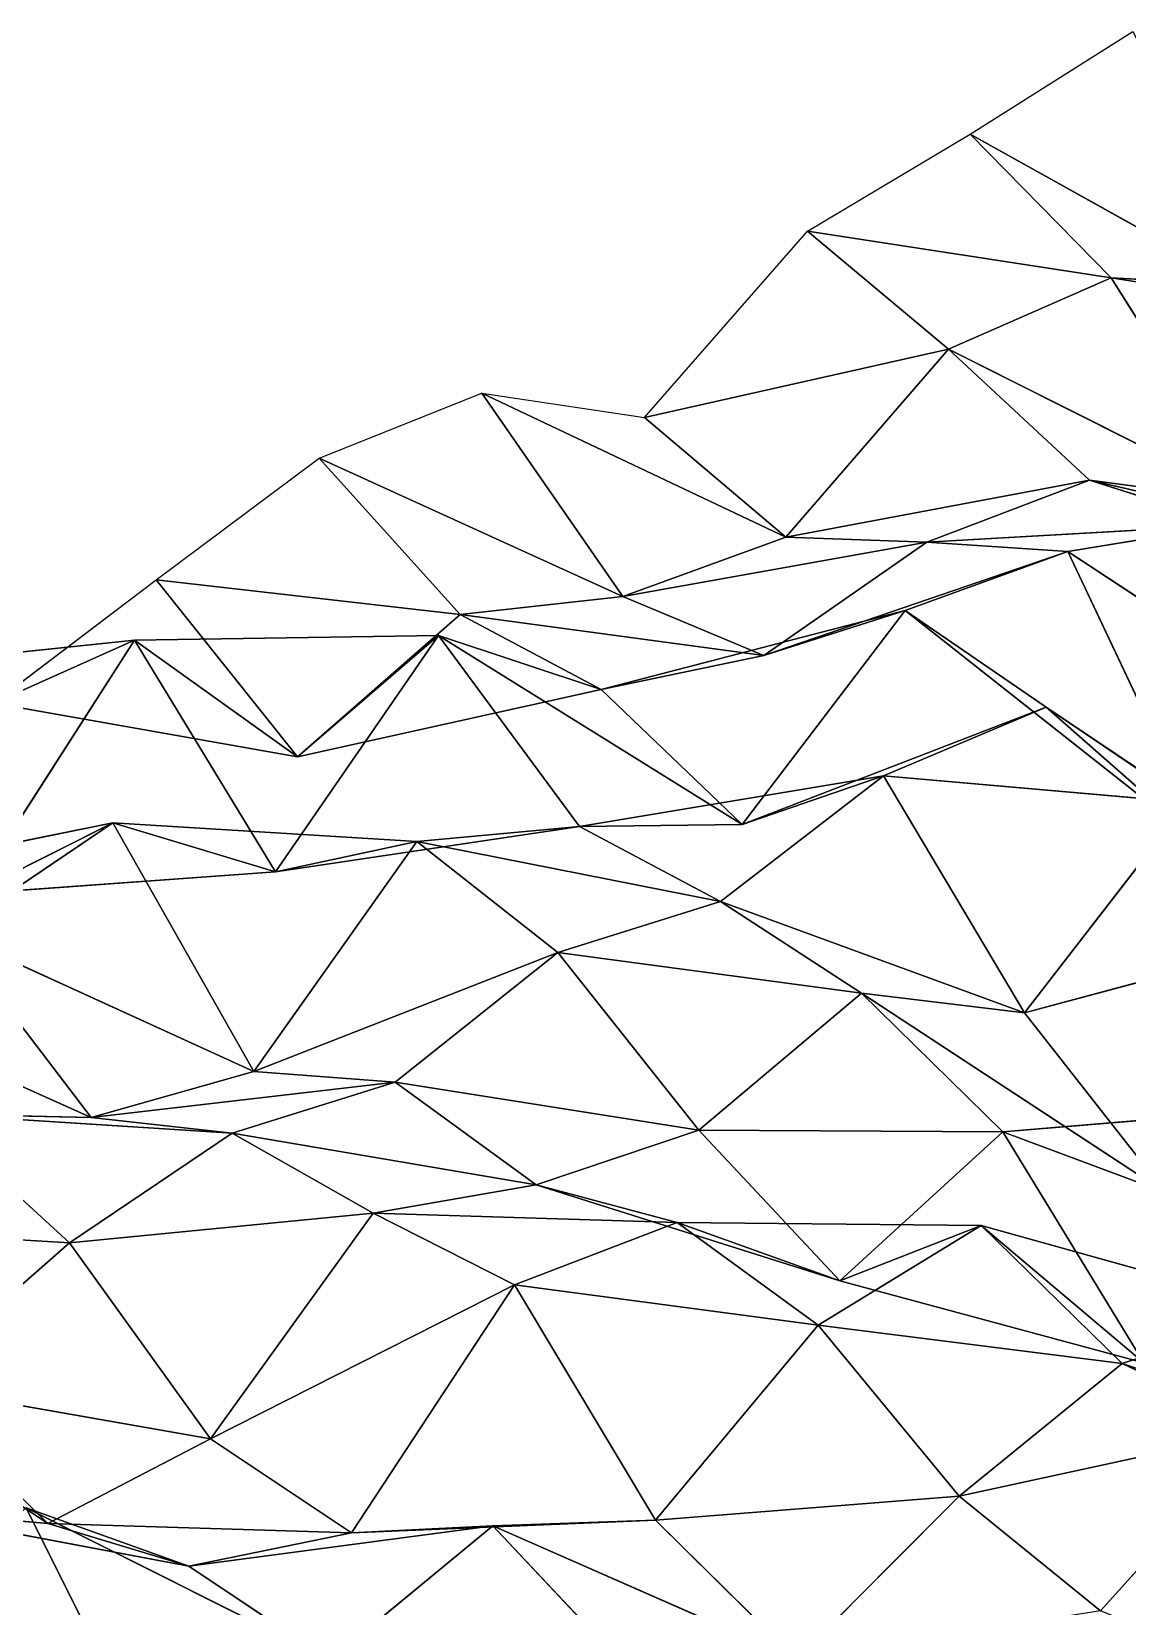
# Model space of a CAD drawing. Header units: metres. Extents: x -3703 to 431, y -1555 to 134.
# Drawn here: x -1378.8 to -1288.4, y -588 to -458.2 of the extents above; entities that cross this region are included whole.
import ezdxf

# ---------------------------------------------------------------- set-up
doc = ezdxf.new("R2010")
doc.units = ezdxf.units.M

msp = doc.modelspace()

# ---------------------------------------------------------------- linework, layer by layer
for p, q in [((-1301.3916, -466.65433, -3020.9697), (-1287.9752, -458.18466, -2995.3682)), ((-1314.808, -474.64102, -3046.6792), (-1301.3916, -466.65433, -3020.9697)), ((-1276.3477, -480.61374, -3030.6794), (-1301.3916, -466.65433, -3020.9697)), ((-1301.3916, -466.65433, -3020.9697), (-1289.764, -478.4827, -3058.6514)), ((-1289.764, -478.4827, -3058.6514), (-1301.3916, -466.65433, -3020.9697)), ((-1301.3916, -466.65433, -3020.9697), (-1276.3477, -480.61374, -3030.6794)), ((-1328.2244, -489.99722, -3070.741), (-1314.808, -474.64102, -3046.6792)), ((-1289.764, -478.4827, -3058.6514), (-1314.808, -474.64102, -3046.6792)), ((-1314.808, -474.64102, -3046.6792), (-1303.1804, -484.3665, -3084.8313)), ((-1303.1804, -484.3665, -3084.8313), (-1314.808, -474.64102, -3046.6792)), ((-1314.808, -474.64102, -3046.6792), (-1289.764, -478.4827, -3058.6514)), ((-1289.764, -478.4827, -3058.6514), (-1303.1804, -484.3665, -3084.8313)), ((-1303.1804, -484.3665, -3084.8313), (-1289.764, -478.4827, -3058.6514)), ((-1276.3477, -480.61374, -3030.6794), (-1289.764, -478.4827, -3058.6514)), ((-1264.7201, -479.91476, -3071.1624), (-1289.764, -478.4827, -3058.6514)), ((-1289.764, -478.4827, -3058.6514), (-1276.3477, -480.61374, -3030.6794)), ((-1289.764, -478.4827, -3058.6514), (-1278.1365, -496.9526, -3094.8481)), ((-1278.1365, -496.9526, -3094.8481), (-1289.764, -478.4827, -3058.6514)), ((-1289.764, -478.4827, -3058.6514), (-1264.7201, -479.91476, -3071.1624)), ((-1303.1804, -484.3665, -3084.8313), (-1328.2244, -489.99722, -3070.741)), ((-1328.2244, -489.99722, -3070.741), (-1303.1804, -484.3665, -3084.8313)), ((-1303.1804, -484.3665, -3084.8313), (-1316.5969, -499.87204, -3108.8594)), ((-1316.5969, -499.87204, -3108.8594), (-1303.1804, -484.3665, -3084.8313)), ((-1278.1365, -496.9526, -3094.8481), (-1303.1804, -484.3665, -3084.8313)), ((-1303.1804, -484.3665, -3084.8313), (-1291.553, -495.1732, -3122.7415)), ((-1291.553, -495.1732, -3122.7415), (-1303.1804, -484.3665, -3084.8313)), ((-1303.1804, -484.3665, -3084.8313), (-1278.1365, -496.9526, -3094.8481)), ((-1355.0573, -493.3524, -3124.9817), (-1341.6409, -487.9962, -3098.6838)), ((-1316.5969, -499.87204, -3108.8594), (-1341.6409, -487.9962, -3098.6838)), ((-1341.6409, -487.9962, -3098.6838), (-1328.2244, -489.99722, -3070.741)), ((-1341.6409, -487.9962, -3098.6838), (-1330.0133, -504.74814, -3135.2646)), ((-1330.0133, -504.74814, -3135.2646), (-1341.6409, -487.9962, -3098.6838)), ((-1341.6409, -487.9962, -3098.6838), (-1316.5969, -499.87204, -3108.8594)), ((-1328.2244, -489.99722, -3070.741), (-1316.5969, -499.87204, -3108.8594)), ((-1316.5969, -499.87204, -3108.8594), (-1328.2244, -489.99722, -3070.741)), ((-1368.4736, -503.39908, -3150.2305), (-1355.0573, -493.3524, -3124.9817)), ((-1330.0133, -504.74814, -3135.2646), (-1355.0573, -493.3524, -3124.9817)), ((-1355.0573, -493.3524, -3124.9817), (-1343.4297, -506.24484, -3162.4253)), ((-1343.4297, -506.24484, -3162.4253), (-1355.0573, -493.3524, -3124.9817)), ((-1355.0573, -493.3524, -3124.9817), (-1330.0133, -504.74814, -3135.2646)), ((-1291.553, -495.1732, -3122.7415), (-1316.5969, -499.87204, -3108.8594)), ((-1316.5969, -499.87204, -3108.8594), (-1291.553, -495.1732, -3122.7415)), ((-1291.553, -495.1732, -3122.7415), (-1304.9694, -500.27914, -3149.0952)), ((-1304.9694, -500.27914, -3149.0952), (-1291.553, -495.1732, -3122.7415)), ((-1278.1365, -496.9526, -3094.8481), (-1291.553, -495.1732, -3122.7415)), ((-1266.509, -500.90964, -3134.2898), (-1291.553, -495.1732, -3122.7415)), ((-1291.553, -495.1732, -3122.7415), (-1278.1365, -496.9526, -3094.8481)), ((-1291.553, -495.1732, -3122.7415), (-1279.9254, -498.84952, -3162.246)), ((-1279.9254, -498.84952, -3162.246), (-1291.553, -495.1732, -3122.7415)), ((-1291.553, -495.1732, -3122.7415), (-1266.509, -500.90964, -3134.2898)), ((-1279.9254, -498.84952, -3162.246), (-1304.9694, -500.27914, -3149.0952)), ((-1304.9694, -500.27914, -3149.0952), (-1279.9254, -498.84952, -3162.246)), ((-1279.9254, -498.84952, -3162.246), (-1293.3418, -501.03897, -3189.252)), ((-1293.3418, -501.03897, -3189.252), (-1279.9254, -498.84952, -3162.246)), ((-1316.5969, -499.87204, -3108.8594), (-1330.0133, -504.74814, -3135.2646)), ((-1330.0133, -504.74814, -3135.2646), (-1316.5969, -499.87204, -3108.8594)), ((-1304.9694, -500.27914, -3149.0952), (-1330.0133, -504.74814, -3135.2646)), ((-1330.0133, -504.74814, -3135.2646), (-1304.9694, -500.27914, -3149.0952)), ((-1304.9694, -500.27914, -3149.0952), (-1318.3857, -509.62363, -3174.501)), ((-1318.3857, -509.62363, -3174.501), (-1304.9694, -500.27914, -3149.0952)), ((-1293.3418, -501.03897, -3189.252), (-1318.3857, -509.62363, -3174.501)), ((-1318.3857, -509.62363, -3174.501), (-1293.3418, -501.03897, -3189.252)), ((-1316.5969, -499.87204, -3108.8594), (-1304.9694, -500.27914, -3149.0952)), ((-1304.9694, -500.27914, -3149.0952), (-1316.5969, -499.87204, -3108.8594)), ((-1293.3418, -501.03897, -3189.252), (-1306.7582, -505.90262, -3215.66)), ((-1306.7582, -505.90262, -3215.66), (-1293.3418, -501.03897, -3189.252)), ((-1304.9694, -500.27914, -3149.0952), (-1293.3418, -501.03897, -3189.252)), ((-1293.3418, -501.03897, -3189.252), (-1304.9694, -500.27914, -3149.0952)), ((-1268.2977, -517.5481, -3198.3916), (-1293.3418, -501.03897, -3189.252)), ((-1293.3418, -501.03897, -3189.252), (-1281.7141, -525.68054, -3224.0686)), ((-1281.7141, -525.68054, -3224.0686), (-1293.3418, -501.03897, -3189.252)), ((-1293.3418, -501.03897, -3189.252), (-1268.2977, -517.5481, -3198.3916)), ((-1381.89, -513.5542, -3175.4553), (-1368.4736, -503.39908, -3150.2305)), ((-1343.4297, -506.24484, -3162.4253), (-1368.4736, -503.39908, -3150.2305)), ((-1368.4736, -503.39908, -3150.2305), (-1356.8461, -517.98157, -3187.2966)), ((-1356.8461, -517.98157, -3187.2966), (-1368.4736, -503.39908, -3150.2305)), ((-1368.4736, -503.39908, -3150.2305), (-1343.4297, -506.24484, -3162.4253)), ((-1330.0133, -504.74814, -3135.2646), (-1343.4297, -506.24484, -3162.4253)), ((-1343.4297, -506.24484, -3162.4253), (-1330.0133, -504.74814, -3135.2646)), ((-1330.0133, -504.74814, -3135.2646), (-1318.3857, -509.62363, -3174.501)), ((-1318.3857, -509.62363, -3174.501), (-1330.0133, -504.74814, -3135.2646)), ((-1343.4297, -506.24484, -3162.4253), (-1356.8461, -517.98157, -3187.2966)), ((-1356.8461, -517.98157, -3187.2966), (-1343.4297, -506.24484, -3162.4253)), ((-1318.3857, -509.62363, -3174.501), (-1343.4297, -506.24484, -3162.4253)), ((-1343.4297, -506.24484, -3162.4253), (-1331.8021, -512.41956, -3201.3716)), ((-1331.8021, -512.41956, -3201.3716), (-1343.4297, -506.24484, -3162.4253)), ((-1343.4297, -506.24484, -3162.4253), (-1318.3857, -509.62363, -3174.501)), ((-1306.7582, -505.90262, -3215.66), (-1331.8021, -512.41956, -3201.3716)), ((-1331.8021, -512.41956, -3201.3716), (-1306.7582, -505.90262, -3215.66)), ((-1306.7582, -505.90262, -3215.66), (-1320.1747, -523.5592, -3239.207)), ((-1320.1747, -523.5592, -3239.207), (-1306.7582, -505.90262, -3215.66)), ((-1318.3857, -509.62363, -3174.501), (-1306.7582, -505.90262, -3215.66)), ((-1306.7582, -505.90262, -3215.66), (-1318.3857, -509.62363, -3174.501)), ((-1281.7141, -525.68054, -3224.0686), (-1306.7582, -505.90262, -3215.66)), ((-1306.7582, -505.90262, -3215.66), (-1295.1306, -513.88904, -3254.2007)), ((-1295.1306, -513.88904, -3254.2007), (-1306.7582, -505.90262, -3215.66)), ((-1306.7582, -505.90262, -3215.66), (-1281.7141, -525.68054, -3224.0686)), ((-1370.2626, -508.34976, -3216.9456), (-1395.3065, -510.9622, -3203.5303)), ((-1395.3065, -510.9622, -3203.5303), (-1370.2626, -508.34976, -3216.9456)), ((-1370.2626, -508.34976, -3216.9456), (-1383.679, -529.2611, -3239.7654)), ((-1383.679, -529.2611, -3239.7654), (-1370.2626, -508.34976, -3216.9456)), ((-1381.89, -513.5542, -3175.4553), (-1370.2626, -508.34976, -3216.9456)), ((-1370.2626, -508.34976, -3216.9456), (-1381.89, -513.5542, -3175.4553)), ((-1345.2186, -507.96457, -3229.863), (-1370.2626, -508.34976, -3216.9456)), ((-1370.2626, -508.34976, -3216.9456), (-1345.2186, -507.96457, -3229.863)), ((-1356.8461, -517.98157, -3187.2966), (-1370.2626, -508.34976, -3216.9456)), ((-1370.2626, -508.34976, -3216.9456), (-1356.8461, -517.98157, -3187.2966)), ((-1370.2626, -508.34976, -3216.9456), (-1358.635, -527.4487, -3253.0017)), ((-1358.635, -527.4487, -3253.0017), (-1370.2626, -508.34976, -3216.9456)), ((-1345.2186, -507.96457, -3229.863), (-1358.635, -527.4487, -3253.0017)), ((-1358.635, -527.4487, -3253.0017), (-1345.2186, -507.96457, -3229.863)), ((-1356.8461, -517.98157, -3187.2966), (-1345.2186, -507.96457, -3229.863)), ((-1345.2186, -507.96457, -3229.863), (-1356.8461, -517.98157, -3187.2966)), ((-1331.8021, -512.41956, -3201.3716), (-1345.2186, -507.96457, -3229.863)), ((-1320.1747, -523.5592, -3239.207), (-1345.2186, -507.96457, -3229.863)), ((-1345.2186, -507.96457, -3229.863), (-1331.8021, -512.41956, -3201.3716)), ((-1345.2186, -507.96457, -3229.863), (-1333.5911, -523.7178, -3266.6672)), ((-1333.5911, -523.7178, -3266.6672), (-1345.2186, -507.96457, -3229.863)), ((-1345.2186, -507.96457, -3229.863), (-1320.1747, -523.5592, -3239.207)), ((-1318.3857, -509.62363, -3174.501), (-1331.8021, -512.41956, -3201.3716)), ((-1331.8021, -512.41956, -3201.3716), (-1318.3857, -509.62363, -3174.501)), ((-1331.8021, -512.41956, -3201.3716), (-1356.8461, -517.98157, -3187.2966)), ((-1356.8461, -517.98157, -3187.2966), (-1331.8021, -512.41956, -3201.3716)), ((-1331.8021, -512.41956, -3201.3716), (-1320.1747, -523.5592, -3239.207)), ((-1320.1747, -523.5592, -3239.207), (-1331.8021, -512.41956, -3201.3716)), ((-1356.8461, -517.98157, -3187.2966), (-1381.89, -513.5542, -3175.4553)), ((-1381.89, -513.5542, -3175.4553), (-1356.8461, -517.98157, -3187.2966)), ((-1295.1306, -513.88904, -3254.2007), (-1320.1747, -523.5592, -3239.207)), ((-1320.1747, -523.5592, -3239.207), (-1295.1306, -513.88904, -3254.2007)), ((-1295.1306, -513.88904, -3254.2007), (-1308.547, -519.5427, -3280.4321)), ((-1308.547, -519.5427, -3280.4321), (-1295.1306, -513.88904, -3254.2007)), ((-1281.7141, -525.68054, -3224.0686), (-1295.1306, -513.88904, -3254.2007)), ((-1270.0867, -530.73755, -3263.2644), (-1295.1306, -513.88904, -3254.2007)), ((-1295.1306, -513.88904, -3254.2007), (-1281.7141, -525.68054, -3224.0686)), ((-1295.1306, -513.88904, -3254.2007), (-1283.503, -521.73816, -3292.7722)), ((-1283.503, -521.73816, -3292.7722), (-1295.1306, -513.88904, -3254.2007)), ((-1295.1306, -513.88904, -3254.2007), (-1270.0867, -530.73755, -3263.2644)), ((-1308.547, -519.5427, -3280.4321), (-1333.5911, -523.7178, -3266.6672)), ((-1333.5911, -523.7178, -3266.6672), (-1308.547, -519.5427, -3280.4321)), ((-1308.547, -519.5427, -3280.4321), (-1321.9634, -529.89136, -3305.6133)), ((-1321.9634, -529.89136, -3305.6133), (-1308.547, -519.5427, -3280.4321)), ((-1320.1747, -523.5592, -3239.207), (-1308.547, -519.5427, -3280.4321)), ((-1308.547, -519.5427, -3280.4321), (-1320.1747, -523.5592, -3239.207)), ((-1283.503, -521.73816, -3292.7722), (-1308.547, -519.5427, -3280.4321)), ((-1308.547, -519.5427, -3280.4321), (-1296.9194, -539.08655, -3316.3884)), ((-1296.9194, -539.08655, -3316.3884), (-1308.547, -519.5427, -3280.4321)), ((-1308.547, -519.5427, -3280.4321), (-1283.503, -521.73816, -3292.7722)), ((-1283.503, -521.73816, -3292.7722), (-1296.9194, -539.08655, -3316.3884)), ((-1296.9194, -539.08655, -3316.3884), (-1283.503, -521.73816, -3292.7722)), ((-1372.0514, -523.4044, -3281.4014), (-1397.0953, -528.52246, -3267.4258)), ((-1397.0953, -528.52246, -3267.4258), (-1372.0514, -523.4044, -3281.4014)), ((-1372.0514, -523.4044, -3281.4014), (-1385.4678, -532.4834, -3306.867)), ((-1385.4678, -532.4834, -3306.867), (-1372.0514, -523.4044, -3281.4014)), ((-1383.679, -529.2611, -3239.7654), (-1372.0514, -523.4044, -3281.4014)), ((-1372.0514, -523.4044, -3281.4014), (-1383.679, -529.2611, -3239.7654)), ((-1358.635, -527.4487, -3253.0017), (-1372.0514, -523.4044, -3281.4014)), ((-1347.0074, -524.9486, -3293.8875), (-1372.0514, -523.4044, -3281.4014)), ((-1372.0514, -523.4044, -3281.4014), (-1358.635, -527.4487, -3253.0017)), ((-1372.0514, -523.4044, -3281.4014), (-1360.4238, -543.9209, -3317.1406)), ((-1360.4238, -543.9209, -3317.1406), (-1372.0514, -523.4044, -3281.4014)), ((-1372.0514, -523.4044, -3281.4014), (-1347.0074, -524.9486, -3293.8875)), ((-1333.5911, -523.7178, -3266.6672), (-1358.635, -527.4487, -3253.0017)), ((-1358.635, -527.4487, -3253.0017), (-1333.5911, -523.7178, -3266.6672)), ((-1333.5911, -523.7178, -3266.6672), (-1347.0074, -524.9486, -3293.8875)), ((-1347.0074, -524.9486, -3293.8875), (-1333.5911, -523.7178, -3266.6672)), ((-1320.1747, -523.5592, -3239.207), (-1333.5911, -523.7178, -3266.6672)), ((-1333.5911, -523.7178, -3266.6672), (-1320.1747, -523.5592, -3239.207)), ((-1333.5911, -523.7178, -3266.6672), (-1321.9634, -529.89136, -3305.6133)), ((-1321.9634, -529.89136, -3305.6133), (-1333.5911, -523.7178, -3266.6672)), ((-1347.0074, -524.9486, -3293.8875), (-1360.4238, -543.9209, -3317.1406)), ((-1360.4238, -543.9209, -3317.1406), (-1347.0074, -524.9486, -3293.8875)), ((-1358.635, -527.4487, -3253.0017), (-1347.0074, -524.9486, -3293.8875)), ((-1347.0074, -524.9486, -3293.8875), (-1358.635, -527.4487, -3253.0017)), ((-1321.9634, -529.89136, -3305.6133), (-1347.0074, -524.9486, -3293.8875)), ((-1347.0074, -524.9486, -3293.8875), (-1335.3798, -534.09644, -3332.1687)), ((-1335.3798, -534.09644, -3332.1687), (-1347.0074, -524.9486, -3293.8875)), ((-1347.0074, -524.9486, -3293.8875), (-1321.9634, -529.89136, -3305.6133)), ((-1358.635, -527.4487, -3253.0017), (-1383.679, -529.2611, -3239.7654)), ((-1383.679, -529.2611, -3239.7654), (-1358.635, -527.4487, -3253.0017)), ((-1321.9634, -529.89136, -3305.6133), (-1335.3798, -534.09644, -3332.1687)), ((-1335.3798, -534.09644, -3332.1687), (-1321.9634, -529.89136, -3305.6133)), ((-1296.9194, -539.08655, -3316.3884), (-1321.9634, -529.89136, -3305.6133)), ((-1321.9634, -529.89136, -3305.6133), (-1310.3358, -537.4684, -3344.2458)), ((-1310.3358, -537.4684, -3344.2458), (-1321.9634, -529.89136, -3305.6133)), ((-1321.9634, -529.89136, -3305.6133), (-1296.9194, -539.08655, -3316.3884)), ((-1360.4238, -543.9209, -3317.1406), (-1385.4678, -532.4834, -3306.867)), ((-1385.4678, -532.4834, -3306.867), (-1373.8402, -547.7113, -3343.7883)), ((-1373.8402, -547.7113, -3343.7883), (-1385.4678, -532.4834, -3306.867)), ((-1385.4678, -532.4834, -3306.867), (-1360.4238, -543.9209, -3317.1406)), ((-1271.8755, -532.35046, -3330.7258), (-1296.9194, -539.08655, -3316.3884)), ((-1296.9194, -539.08655, -3316.3884), (-1271.8755, -532.35046, -3330.7258)), ((-1335.3798, -534.09644, -3332.1687), (-1360.4238, -543.9209, -3317.1406)), ((-1360.4238, -543.9209, -3317.1406), (-1335.3798, -534.09644, -3332.1687)), ((-1335.3798, -534.09644, -3332.1687), (-1348.7961, -544.7926, -3357.2722)), ((-1348.7961, -544.7926, -3357.2722), (-1335.3798, -534.09644, -3332.1687)), ((-1310.3358, -537.4684, -3344.2458), (-1335.3798, -534.09644, -3332.1687)), ((-1335.3798, -534.09644, -3332.1687), (-1323.7522, -548.74, -3369.221)), ((-1323.7522, -548.74, -3369.221), (-1335.3798, -534.09644, -3332.1687)), ((-1335.3798, -534.09644, -3332.1687), (-1310.3358, -537.4684, -3344.2458)), ((-1373.8402, -547.7113, -3343.7883), (-1398.8842, -536.46533, -3333.472)), ((-1398.8842, -536.46533, -3333.472), (-1373.8402, -547.7113, -3343.7883)), ((-1310.3358, -537.4684, -3344.2458), (-1323.7522, -548.74, -3369.221)), ((-1323.7522, -548.74, -3369.221), (-1310.3358, -537.4684, -3344.2458)), ((-1296.9194, -539.08655, -3316.3884), (-1310.3358, -537.4684, -3344.2458)), ((-1285.2919, -553.897, -3353.4036), (-1310.3358, -537.4684, -3344.2458)), ((-1310.3358, -537.4684, -3344.2458), (-1296.9194, -539.08655, -3316.3884)), ((-1310.3358, -537.4684, -3344.2458), (-1298.7083, -548.8779, -3382.0212)), ((-1298.7083, -548.8779, -3382.0212), (-1310.3358, -537.4684, -3344.2458)), ((-1310.3358, -537.4684, -3344.2458), (-1285.2919, -553.897, -3353.4036)), ((-1296.9194, -539.08655, -3316.3884), (-1285.2919, -553.897, -3353.4036)), ((-1285.2919, -553.897, -3353.4036), (-1296.9194, -539.08655, -3316.3884)), ((-1360.4238, -543.9209, -3317.1406), (-1373.8402, -547.7113, -3343.7883)), ((-1373.8402, -547.7113, -3343.7883), (-1360.4238, -543.9209, -3317.1406)), ((-1360.4238, -543.9209, -3317.1406), (-1348.7961, -544.7926, -3357.2722)), ((-1348.7961, -544.7926, -3357.2722), (-1360.4238, -543.9209, -3317.1406)), ((-1348.7961, -544.7926, -3357.2722), (-1373.8402, -547.7113, -3343.7883)), ((-1373.8402, -547.7113, -3343.7883), (-1348.7961, -544.7926, -3357.2722)), ((-1348.7961, -544.7926, -3357.2722), (-1362.2126, -549.00085, -3383.8267)), ((-1362.2126, -549.00085, -3383.8267), (-1348.7961, -544.7926, -3357.2722)), ((-1323.7522, -548.74, -3369.221), (-1348.7961, -544.7926, -3357.2722)), ((-1348.7961, -544.7926, -3357.2722), (-1337.1687, -553.2529, -3395.707)), ((-1337.1687, -553.2529, -3395.707), (-1348.7961, -544.7926, -3357.2722)), ((-1348.7961, -544.7926, -3357.2722), (-1323.7522, -548.74, -3369.221)), ((-1373.8402, -547.7113, -3343.7883), (-1387.2567, -547.4137, -3371.3503)), ((-1362.2126, -549.00085, -3383.8267), (-1387.2567, -547.4137, -3371.3503)), ((-1387.2567, -547.4137, -3371.3503), (-1373.8402, -547.7113, -3343.7883)), ((-1387.2567, -547.4137, -3371.3503), (-1375.629, -558.0299, -3409.3032)), ((-1375.629, -558.0299, -3409.3032), (-1387.2567, -547.4137, -3371.3503)), ((-1387.2567, -547.4137, -3371.3503), (-1362.2126, -549.00085, -3383.8267)), ((-1373.8402, -547.7113, -3343.7883), (-1362.2126, -549.00085, -3383.8267)), ((-1362.2126, -549.00085, -3383.8267), (-1373.8402, -547.7113, -3343.7883)), ((-1273.6643, -546.82495, -3395.3115), (-1298.7083, -548.8779, -3382.0212)), ((-1298.7083, -548.8779, -3382.0212), (-1273.6643, -546.82495, -3395.3115)), ((-1362.2126, -549.00085, -3383.8267), (-1375.629, -558.0299, -3409.3032)), ((-1375.629, -558.0299, -3409.3032), (-1362.2126, -549.00085, -3383.8267)), ((-1337.1687, -553.2529, -3395.707), (-1362.2126, -549.00085, -3383.8267)), ((-1362.2126, -549.00085, -3383.8267), (-1350.5851, -555.59753, -3422.6785)), ((-1350.5851, -555.59753, -3422.6785), (-1362.2126, -549.00085, -3383.8267)), ((-1362.2126, -549.00085, -3383.8267), (-1337.1687, -553.2529, -3395.707)), ((-1323.7522, -548.74, -3369.221), (-1337.1687, -553.2529, -3395.707)), ((-1337.1687, -553.2529, -3395.707), (-1323.7522, -548.74, -3369.221)), ((-1298.7083, -548.8779, -3382.0212), (-1323.7522, -548.74, -3369.221)), ((-1323.7522, -548.74, -3369.221), (-1312.1248, -561.18494, -3406.7646)), ((-1312.1248, -561.18494, -3406.7646), (-1323.7522, -548.74, -3369.221)), ((-1323.7522, -548.74, -3369.221), (-1298.7083, -548.8779, -3382.0212)), ((-1298.7083, -548.8779, -3382.0212), (-1312.1248, -561.18494, -3406.7646)), ((-1312.1248, -561.18494, -3406.7646), (-1298.7083, -548.8779, -3382.0212)), ((-1285.2919, -553.897, -3353.4036), (-1298.7083, -548.8779, -3382.0212)), ((-1298.7083, -548.8779, -3382.0212), (-1285.2919, -553.897, -3353.4036)), ((-1298.7083, -548.8779, -3382.0212), (-1287.0808, -567.9364, -3418.0862)), ((-1287.0808, -567.9364, -3418.0862), (-1298.7083, -548.8779, -3382.0212)), ((-1337.1687, -553.2529, -3395.707), (-1350.5851, -555.59753, -3422.6785)), ((-1350.5851, -555.59753, -3422.6785), (-1337.1687, -553.2529, -3395.707)), ((-1312.1248, -561.18494, -3406.7646), (-1337.1687, -553.2529, -3395.707)), ((-1337.1687, -553.2529, -3395.707), (-1325.5411, -556.3722, -3435.3364)), ((-1325.5411, -556.3722, -3435.3364), (-1337.1687, -553.2529, -3395.707)), ((-1337.1687, -553.2529, -3395.707), (-1312.1248, -561.18494, -3406.7646)), ((-1350.5851, -555.59753, -3422.6785), (-1375.629, -558.0299, -3409.3032)), ((-1375.629, -558.0299, -3409.3032), (-1350.5851, -555.59753, -3422.6785)), ((-1350.5851, -555.59753, -3422.6785), (-1364.0015, -574.2052, -3446.013)), ((-1364.0015, -574.2052, -3446.013), (-1350.5851, -555.59753, -3422.6785)), ((-1325.5411, -556.3722, -3435.3364), (-1350.5851, -555.59753, -3422.6785)), ((-1350.5851, -555.59753, -3422.6785), (-1338.9575, -561.5111, -3461.6826)), ((-1338.9575, -561.5111, -3461.6826), (-1350.5851, -555.59753, -3422.6785)), ((-1350.5851, -555.59753, -3422.6785), (-1325.5411, -556.3722, -3435.3364)), ((-1375.629, -558.0299, -3409.3032), (-1400.6731, -556.51636, -3396.8105)), ((-1400.6731, -556.51636, -3396.8105), (-1375.629, -558.0299, -3409.3032)), ((-1325.5411, -556.3722, -3435.3364), (-1338.9575, -561.5111, -3461.6826)), ((-1338.9575, -561.5111, -3461.6826), (-1325.5411, -556.3722, -3435.3364)), ((-1312.1248, -561.18494, -3406.7646), (-1325.5411, -556.3722, -3435.3364)), ((-1300.4972, -556.6101, -3448.1143), (-1325.5411, -556.3722, -3435.3364)), ((-1325.5411, -556.3722, -3435.3364), (-1312.1248, -561.18494, -3406.7646)), ((-1325.5411, -556.3722, -3435.3364), (-1313.9136, -564.8258, -3473.7727)), ((-1313.9136, -564.8258, -3473.7727), (-1325.5411, -556.3722, -3435.3364)), ((-1325.5411, -556.3722, -3435.3364), (-1300.4972, -556.6101, -3448.1143)), ((-1300.4972, -556.6101, -3448.1143), (-1313.9136, -564.8258, -3473.7727)), ((-1313.9136, -564.8258, -3473.7727), (-1300.4972, -556.6101, -3448.1143)), ((-1312.1248, -561.18494, -3406.7646), (-1300.4972, -556.6101, -3448.1143)), ((-1300.4972, -556.6101, -3448.1143), (-1312.1248, -561.18494, -3406.7646)), ((-1287.0808, -567.9364, -3418.0862), (-1300.4972, -556.6101, -3448.1143)), ((-1275.4532, -563.58093, -3459.387), (-1300.4972, -556.6101, -3448.1143)), ((-1300.4972, -556.6101, -3448.1143), (-1287.0808, -567.9364, -3418.0862)), ((-1300.4972, -556.6101, -3448.1143), (-1288.8696, -567.99316, -3485.8955)), ((-1288.8696, -567.99316, -3485.8955), (-1300.4972, -556.6101, -3448.1143)), ((-1300.4972, -556.6101, -3448.1143), (-1275.4532, -563.58093, -3459.387)), ((-1375.629, -558.0299, -3409.3032), (-1389.0454, -569.80457, -3434.1658)), ((-1389.0454, -569.80457, -3434.1658), (-1375.629, -558.0299, -3409.3032)), ((-1375.629, -558.0299, -3409.3032), (-1364.0015, -574.2052, -3446.013)), ((-1364.0015, -574.2052, -3446.013), (-1375.629, -558.0299, -3409.3032)), ((-1338.9575, -561.5111, -3461.6826), (-1364.0015, -574.2052, -3446.013)), ((-1364.0015, -574.2052, -3446.013), (-1338.9575, -561.5111, -3461.6826)), ((-1338.9575, -561.5111, -3461.6826), (-1352.3739, -581.94006, -3484.61)), ((-1352.3739, -581.94006, -3484.61), (-1338.9575, -561.5111, -3461.6826)), ((-1313.9136, -564.8258, -3473.7727), (-1338.9575, -561.5111, -3461.6826)), ((-1338.9575, -561.5111, -3461.6826), (-1327.33, -580.90234, -3497.6733)), ((-1327.33, -580.90234, -3497.6733), (-1338.9575, -561.5111, -3461.6826)), ((-1338.9575, -561.5111, -3461.6826), (-1313.9136, -564.8258, -3473.7727)), ((-1287.0808, -567.9364, -3418.0862), (-1312.1248, -561.18494, -3406.7646)), ((-1312.1248, -561.18494, -3406.7646), (-1287.0808, -567.9364, -3418.0862)), ((-1377.4178, -581.1786, -3471.9492), (-1402.4618, -564.4614, -3462.856)), ((-1402.4618, -564.4614, -3462.856), (-1377.4178, -581.1786, -3471.9492)), ((-1275.4532, -563.58093, -3459.387), (-1288.8696, -567.99316, -3485.8955)), ((-1288.8696, -567.99316, -3485.8955), (-1275.4532, -563.58093, -3459.387)), ((-1313.9136, -564.8258, -3473.7727), (-1327.33, -580.90234, -3497.6733)), ((-1327.33, -580.90234, -3497.6733), (-1313.9136, -564.8258, -3473.7727)), ((-1288.8696, -567.99316, -3485.8955), (-1313.9136, -564.8258, -3473.7727)), ((-1313.9136, -564.8258, -3473.7727), (-1302.286, -578.9359, -3510.9443)), ((-1302.286, -578.9359, -3510.9443), (-1313.9136, -564.8258, -3473.7727)), ((-1313.9136, -564.8258, -3473.7727), (-1288.8696, -567.99316, -3485.8955)), ((-1288.8696, -567.99316, -3485.8955), (-1302.286, -578.9359, -3510.9443)), ((-1302.286, -578.9359, -3510.9443), (-1288.8696, -567.99316, -3485.8955)), ((-1263.8257, -576.5167, -3496.8208), (-1288.8696, -567.99316, -3485.8955)), ((-1288.8696, -567.99316, -3485.8955), (-1277.2421, -573.48145, -3524.995)), ((-1277.2421, -573.48145, -3524.995), (-1288.8696, -567.99316, -3485.8955)), ((-1288.8696, -567.99316, -3485.8955), (-1263.8257, -576.5167, -3496.8208)), ((-1364.0015, -574.2052, -3446.013), (-1389.0454, -569.80457, -3434.1658)), ((-1389.0454, -569.80457, -3434.1658), (-1377.4178, -581.1786, -3471.9492)), ((-1377.4178, -581.1786, -3471.9492), (-1389.0454, -569.80457, -3434.1658)), ((-1389.0454, -569.80457, -3434.1658), (-1364.0015, -574.2052, -3446.013)), ((-1277.2421, -573.48145, -3524.995), (-1302.286, -578.9359, -3510.9443)), ((-1302.286, -578.9359, -3510.9443), (-1277.2421, -573.48145, -3524.995)), ((-1277.2421, -573.48145, -3524.995), (-1290.6586, -588.3811, -3549.159)), ((-1290.6586, -588.3811, -3549.159), (-1277.2421, -573.48145, -3524.995)), ((-1364.0015, -574.2052, -3446.013), (-1377.4178, -581.1786, -3471.9492)), ((-1377.4178, -581.1786, -3471.9492), (-1364.0015, -574.2052, -3446.013)), ((-1364.0015, -574.2052, -3446.013), (-1352.3739, -581.94006, -3484.61)), ((-1352.3739, -581.94006, -3484.61), (-1364.0015, -574.2052, -3446.013)), ((-1302.286, -578.9359, -3510.9443), (-1327.33, -580.90234, -3497.6733)), ((-1327.33, -580.90234, -3497.6733), (-1302.286, -578.9359, -3510.9443)), ((-1302.286, -578.9359, -3510.9443), (-1315.7025, -592.37256, -3535.435)), ((-1315.7025, -592.37256, -3535.435), (-1302.286, -578.9359, -3510.9443)), ((-1302.286, -578.9359, -3510.9443), (-1290.6586, -588.3811, -3549.159)), ((-1290.6586, -588.3811, -3549.159), (-1302.286, -578.9359, -3510.9443)), ((-1377.4178, -581.1786, -3471.9492), (-1390.8344, -579.97974, -3499.7126)), ((-1365.7904, -584.70557, -3511.487), (-1390.8344, -579.97974, -3499.7126)), ((-1390.8344, -579.97974, -3499.7126), (-1377.4178, -581.1786, -3471.9492)), ((-1390.8344, -579.97974, -3499.7126), (-1365.7904, -584.70557, -3511.487)), ((-1365.7904, -584.70557, -3511.487), (-1379.2068, -579.8782, -3540.062)), ((-1354.1628, -592.44507, -3550.0833), (-1379.2068, -579.8782, -3540.062)), ((-1379.2068, -579.8782, -3540.062), (-1365.7904, -584.70557, -3511.487)), ((-1379.2068, -579.8782, -3540.062), (-1367.5792, -603.19775, -3575.1743)), ((-1367.5792, -603.19775, -3575.1743), (-1379.2068, -579.8782, -3540.062)), ((-1379.2068, -579.8782, -3540.062), (-1354.1628, -592.44507, -3550.0833)), ((-1352.3739, -581.94006, -3484.61), (-1377.4178, -581.1786, -3471.9492)), ((-1377.4178, -581.1786, -3471.9492), (-1365.7904, -584.70557, -3511.487)), ((-1365.7904, -584.70557, -3511.487), (-1377.4178, -581.1786, -3471.9492)), ((-1377.4178, -581.1786, -3471.9492), (-1352.3739, -581.94006, -3484.61)), ((-1340.7465, -581.35596, -3525.0674), (-1365.7904, -584.70557, -3511.487)), ((-1365.7904, -584.70557, -3511.487), (-1340.7465, -581.35596, -3525.0674)), ((-1340.7465, -581.35596, -3525.0674), (-1354.1628, -592.44507, -3550.0833)), ((-1354.1628, -592.44507, -3550.0833), (-1340.7465, -581.35596, -3525.0674)), ((-1327.33, -580.90234, -3497.6733), (-1352.3739, -581.94006, -3484.61)), ((-1352.3739, -581.94006, -3484.61), (-1327.33, -580.90234, -3497.6733)), ((-1352.3739, -581.94006, -3484.61), (-1340.7465, -581.35596, -3525.0674)), ((-1340.7465, -581.35596, -3525.0674), (-1352.3739, -581.94006, -3484.61)), ((-1327.33, -580.90234, -3497.6733), (-1340.7465, -581.35596, -3525.0674)), ((-1340.7465, -581.35596, -3525.0674), (-1327.33, -580.90234, -3497.6733)), ((-1315.7025, -592.37256, -3535.435), (-1340.7465, -581.35596, -3525.0674)), ((-1340.7465, -581.35596, -3525.0674), (-1329.1189, -593.7178, -3562.63)), ((-1329.1189, -593.7178, -3562.63), (-1340.7465, -581.35596, -3525.0674)), ((-1340.7465, -581.35596, -3525.0674), (-1315.7025, -592.37256, -3535.435)), ((-1327.33, -580.90234, -3497.6733), (-1315.7025, -592.37256, -3535.435)), ((-1315.7025, -592.37256, -3535.435), (-1327.33, -580.90234, -3497.6733)), ((-1352.3739, -581.94006, -3484.61), (-1365.7904, -584.70557, -3511.487)), ((-1365.7904, -584.70557, -3511.487), (-1352.3739, -581.94006, -3484.61)), ((-1365.7904, -584.70557, -3511.487), (-1354.1628, -592.44507, -3550.0833)), ((-1354.1628, -592.44507, -3550.0833), (-1365.7904, -584.70557, -3511.487))]:
    msp.add_line(p, q)
for points in [[(-1287.9752, -458.18466, -2995.3682), (-1276.3477, -480.61374, -3030.6794), (-1301.3916, -466.65433, -3020.9697), (-1301.3915, -466.65424, -3020.9697)], [(-1301.3916, -466.65433, -3020.9697), (-1289.764, -478.4827, -3058.6514), (-1314.808, -474.64102, -3046.6792), (-1314.8079, -474.64093, -3046.6792)], [(-1289.764, -478.4827, -3058.6514), (-1301.3916, -466.65433, -3020.9697), (-1276.3477, -480.61374, -3030.6794), (-1276.3475, -480.61365, -3030.6794)], [(-1314.808, -474.64102, -3046.6792), (-1303.1804, -484.3665, -3084.8313), (-1328.2244, -489.99722, -3070.741), (-1328.2242, -489.99713, -3070.741)], [(-1303.1804, -484.3665, -3084.8313), (-1314.808, -474.64102, -3046.6792), (-1289.764, -478.4827, -3058.6514), (-1289.7639, -478.4826, -3058.6514)], [(-1289.764, -478.4827, -3058.6514), (-1278.1365, -496.9526, -3094.8481), (-1303.1804, -484.3665, -3084.8313), (-1303.1803, -484.3664, -3084.8313)], [(-1276.3477, -480.61374, -3030.6794), (-1264.7201, -479.91476, -3071.1624), (-1289.764, -478.4827, -3058.6514), (-1289.7639, -478.4826, -3058.6514)], [(-1278.1365, -496.9526, -3094.8481), (-1289.764, -478.4827, -3058.6514), (-1264.7201, -479.91476, -3071.1624), (-1264.72, -479.91467, -3071.1624)], [(-1316.5969, -499.87204, -3108.8594), (-1328.2244, -489.99722, -3070.741), (-1303.1804, -484.3665, -3084.8313), (-1303.1803, -484.3664, -3084.8313)], [(-1303.1804, -484.3665, -3084.8313), (-1291.553, -495.1732, -3122.7415), (-1316.5969, -499.87204, -3108.8594), (-1316.5968, -499.87195, -3108.8594)], [(-1291.553, -495.1732, -3122.7415), (-1303.1804, -484.3665, -3084.8313), (-1278.1365, -496.9526, -3094.8481), (-1278.1364, -496.9525, -3094.8481)], [(-1341.6409, -487.9962, -3098.6838), (-1330.0133, -504.74814, -3135.2646), (-1355.0573, -493.3524, -3124.9817), (-1355.0571, -493.3523, -3124.9817)], [(-1328.2244, -489.99722, -3070.741), (-1316.5969, -499.87204, -3108.8594), (-1341.6409, -487.9962, -3098.6838), (-1341.6407, -487.9961, -3098.6838)], [(-1330.0133, -504.74814, -3135.2646), (-1341.6409, -487.9962, -3098.6838), (-1316.5969, -499.87204, -3108.8594), (-1316.5968, -499.87195, -3108.8594)], [(-1355.0573, -493.3524, -3124.9817), (-1343.4297, -506.24484, -3162.4253), (-1368.4736, -503.39908, -3150.2305), (-1368.4735, -503.399, -3150.2305)], [(-1343.4297, -506.24484, -3162.4253), (-1355.0573, -493.3524, -3124.9817), (-1330.0133, -504.74814, -3135.2646), (-1330.0132, -504.74805, -3135.2646)], [(-1304.9694, -500.27914, -3149.0952), (-1316.5969, -499.87204, -3108.8594), (-1291.553, -495.1732, -3122.7415), (-1291.5529, -495.1731, -3122.7415)], [(-1291.553, -495.1732, -3122.7415), (-1279.9254, -498.84952, -3162.246), (-1304.9694, -500.27914, -3149.0952), (-1304.9692, -500.27905, -3149.0952)], [(-1278.1365, -496.9526, -3094.8481), (-1266.509, -500.90964, -3134.2898), (-1291.553, -495.1732, -3122.7415), (-1291.5529, -495.1731, -3122.7415)], [(-1279.9254, -498.84952, -3162.246), (-1291.553, -495.1732, -3122.7415), (-1266.509, -500.90964, -3134.2898), (-1266.5089, -500.90955, -3134.2898)], [(-1293.3418, -501.03897, -3189.252), (-1304.9694, -500.27914, -3149.0952), (-1279.9254, -498.84952, -3162.246), (-1279.9253, -498.84943, -3162.246)], [(-1279.9254, -498.84952, -3162.246), (-1268.2977, -517.5481, -3198.3916), (-1293.3418, -501.03897, -3189.252), (-1293.3417, -501.03888, -3189.252)], [(-1316.5969, -499.87204, -3108.8594), (-1304.9694, -500.27914, -3149.0952), (-1330.0133, -504.74814, -3135.2646), (-1330.0132, -504.74805, -3135.2646)], [(-1318.3857, -509.62363, -3174.501), (-1330.0133, -504.74814, -3135.2646), (-1304.9694, -500.27914, -3149.0952), (-1304.9692, -500.27905, -3149.0952)], [(-1304.9694, -500.27914, -3149.0952), (-1293.3418, -501.03897, -3189.252), (-1318.3857, -509.62363, -3174.501), (-1318.3856, -509.62354, -3174.501)], [(-1306.7582, -505.90262, -3215.66), (-1318.3857, -509.62363, -3174.501), (-1293.3418, -501.03897, -3189.252), (-1293.3417, -501.03888, -3189.252)], [(-1293.3418, -501.03897, -3189.252), (-1281.7141, -525.68054, -3224.0686), (-1306.7582, -505.90262, -3215.66), (-1306.758, -505.90253, -3215.66)], [(-1281.7141, -525.68054, -3224.0686), (-1293.3418, -501.03897, -3189.252), (-1268.2977, -517.5481, -3198.3916), (-1268.2976, -517.548, -3198.3916)], [(-1368.4736, -503.39908, -3150.2305), (-1356.8461, -517.98157, -3187.2966), (-1381.89, -513.5542, -3175.4553), (-1381.8899, -513.5541, -3175.4553)], [(-1356.8461, -517.98157, -3187.2966), (-1368.4736, -503.39908, -3150.2305), (-1343.4297, -506.24484, -3162.4253), (-1343.4296, -506.24475, -3162.4253)], [(-1330.0133, -504.74814, -3135.2646), (-1318.3857, -509.62363, -3174.501), (-1343.4297, -506.24484, -3162.4253), (-1343.4296, -506.24475, -3162.4253)], [(-1343.4297, -506.24484, -3162.4253), (-1331.8021, -512.41956, -3201.3716), (-1356.8461, -517.98157, -3187.2966), (-1356.846, -517.98145, -3187.2966)], [(-1331.8021, -512.41956, -3201.3716), (-1343.4297, -506.24484, -3162.4253), (-1318.3857, -509.62363, -3174.501), (-1318.3856, -509.62354, -3174.501)], [(-1320.1747, -523.5592, -3239.207), (-1331.8021, -512.41956, -3201.3716), (-1306.7582, -505.90262, -3215.66), (-1306.758, -505.90253, -3215.66)], [(-1318.3857, -509.62363, -3174.501), (-1306.7582, -505.90262, -3215.66), (-1331.8021, -512.41956, -3201.3716), (-1331.802, -512.41943, -3201.3716)], [(-1306.7582, -505.90262, -3215.66), (-1295.1306, -513.88904, -3254.2007), (-1320.1747, -523.5592, -3239.207), (-1320.1746, -523.5591, -3239.207)], [(-1295.1306, -513.88904, -3254.2007), (-1306.7582, -505.90262, -3215.66), (-1281.7141, -525.68054, -3224.0686), (-1281.714, -525.6804, -3224.0686)], [(-1383.679, -529.2611, -3239.7654), (-1395.3065, -510.9622, -3203.5303), (-1370.2626, -508.34976, -3216.9456), (-1370.2625, -508.34967, -3216.9456)], [(-1381.89, -513.5542, -3175.4553), (-1370.2626, -508.34976, -3216.9456), (-1395.3065, -510.9622, -3203.5303), (-1395.3064, -510.9621, -3203.5303)], [(-1370.2626, -508.34976, -3216.9456), (-1358.635, -527.4487, -3253.0017), (-1383.679, -529.2611, -3239.7654), (-1383.6788, -529.261, -3239.7654)], [(-1370.2626, -508.34976, -3216.9456), (-1381.89, -513.5542, -3175.4553), (-1356.8461, -517.98157, -3187.2966), (-1356.846, -517.98145, -3187.2966)], [(-1358.635, -527.4487, -3253.0017), (-1370.2626, -508.34976, -3216.9456), (-1345.2186, -507.96457, -3229.863), (-1345.2185, -507.96448, -3229.863)], [(-1356.8461, -517.98157, -3187.2966), (-1345.2186, -507.96457, -3229.863), (-1370.2626, -508.34976, -3216.9456), (-1370.2625, -508.34967, -3216.9456)], [(-1345.2186, -507.96457, -3229.863), (-1333.5911, -523.7178, -3266.6672), (-1358.635, -527.4487, -3253.0017), (-1358.6349, -527.4486, -3253.0017)], [(-1345.2186, -507.96457, -3229.863), (-1356.8461, -517.98157, -3187.2966), (-1331.8021, -512.41956, -3201.3716), (-1331.802, -512.41943, -3201.3716)], [(-1331.8021, -512.41956, -3201.3716), (-1320.1747, -523.5592, -3239.207), (-1345.2186, -507.96457, -3229.863), (-1345.2185, -507.96448, -3229.863)], [(-1333.5911, -523.7178, -3266.6672), (-1345.2186, -507.96457, -3229.863), (-1320.1747, -523.5592, -3239.207), (-1320.1746, -523.5591, -3239.207)], [(-1308.547, -519.5427, -3280.4321), (-1320.1747, -523.5592, -3239.207), (-1295.1306, -513.88904, -3254.2007), (-1295.1305, -513.8889, -3254.2007)], [(-1295.1306, -513.88904, -3254.2007), (-1283.503, -521.73816, -3292.7722), (-1308.547, -519.5427, -3280.4321), (-1308.5469, -519.5426, -3280.4321)], [(-1281.7141, -525.68054, -3224.0686), (-1270.0867, -530.73755, -3263.2644), (-1295.1306, -513.88904, -3254.2007), (-1295.1305, -513.8889, -3254.2007)], [(-1283.503, -521.73816, -3292.7722), (-1295.1306, -513.88904, -3254.2007), (-1270.0867, -530.73755, -3263.2644), (-1270.0865, -530.7374, -3263.2644)], [(-1321.9634, -529.89136, -3305.6133), (-1333.5911, -523.7178, -3266.6672), (-1308.547, -519.5427, -3280.4321), (-1308.5469, -519.5426, -3280.4321)], [(-1320.1747, -523.5592, -3239.207), (-1308.547, -519.5427, -3280.4321), (-1333.5911, -523.7178, -3266.6672), (-1333.591, -523.71765, -3266.6672)], [(-1308.547, -519.5427, -3280.4321), (-1296.9194, -539.08655, -3316.3884), (-1321.9634, -529.89136, -3305.6133), (-1321.9633, -529.89124, -3305.6133)], [(-1296.9194, -539.08655, -3316.3884), (-1308.547, -519.5427, -3280.4321), (-1283.503, -521.73816, -3292.7722), (-1283.5029, -521.73804, -3292.7722)], [(-1283.503, -521.73816, -3292.7722), (-1271.8755, -532.35046, -3330.7258), (-1296.9194, -539.08655, -3316.3884), (-1296.9193, -539.0864, -3316.3884)], [(-1385.4678, -532.4834, -3306.867), (-1397.0953, -528.52246, -3267.4258), (-1372.0514, -523.4044, -3281.4014), (-1372.0513, -523.4043, -3281.4014)], [(-1383.679, -529.2611, -3239.7654), (-1372.0514, -523.4044, -3281.4014), (-1397.0953, -528.52246, -3267.4258), (-1397.0952, -528.52234, -3267.4258)], [(-1372.0514, -523.4044, -3281.4014), (-1360.4238, -543.9209, -3317.1406), (-1385.4678, -532.4834, -3306.867), (-1385.4677, -532.4833, -3306.867)], [(-1372.0514, -523.4044, -3281.4014), (-1383.679, -529.2611, -3239.7654), (-1358.635, -527.4487, -3253.0017), (-1358.6349, -527.4486, -3253.0017)], [(-1358.635, -527.4487, -3253.0017), (-1347.0074, -524.9486, -3293.8875), (-1372.0514, -523.4044, -3281.4014), (-1372.0513, -523.4043, -3281.4014)], [(-1360.4238, -543.9209, -3317.1406), (-1372.0514, -523.4044, -3281.4014), (-1347.0074, -524.9486, -3293.8875), (-1347.0073, -524.9485, -3293.8875)], [(-1347.0074, -524.9486, -3293.8875), (-1358.635, -527.4487, -3253.0017), (-1333.5911, -523.7178, -3266.6672), (-1333.591, -523.71765, -3266.6672)], [(-1333.5911, -523.7178, -3266.6672), (-1321.9634, -529.89136, -3305.6133), (-1347.0074, -524.9486, -3293.8875), (-1347.0073, -524.9485, -3293.8875)], [(-1347.0074, -524.9486, -3293.8875), (-1335.3798, -534.09644, -3332.1687), (-1360.4238, -543.9209, -3317.1406), (-1360.4237, -543.9208, -3317.1406)], [(-1335.3798, -534.09644, -3332.1687), (-1347.0074, -524.9486, -3293.8875), (-1321.9634, -529.89136, -3305.6133), (-1321.9633, -529.89124, -3305.6133)], [(-1321.9634, -529.89136, -3305.6133), (-1310.3358, -537.4684, -3344.2458), (-1335.3798, -534.09644, -3332.1687), (-1335.3796, -534.0963, -3332.1687)], [(-1310.3358, -537.4684, -3344.2458), (-1321.9634, -529.89136, -3305.6133), (-1296.9194, -539.08655, -3316.3884), (-1296.9193, -539.0864, -3316.3884)], [(-1385.4678, -532.4834, -3306.867), (-1373.8402, -547.7113, -3343.7883), (-1398.8842, -536.46533, -3333.472), (-1398.884, -536.4652, -3333.472)], [(-1373.8402, -547.7113, -3343.7883), (-1385.4678, -532.4834, -3306.867), (-1360.4238, -543.9209, -3317.1406), (-1360.4237, -543.9208, -3317.1406)], [(-1285.2919, -553.897, -3353.4036), (-1296.9194, -539.08655, -3316.3884), (-1271.8755, -532.35046, -3330.7258), (-1271.8754, -532.35034, -3330.7258)], [(-1348.7961, -544.7926, -3357.2722), (-1360.4238, -543.9209, -3317.1406), (-1335.3798, -534.09644, -3332.1687), (-1335.3796, -534.0963, -3332.1687)], [(-1335.3798, -534.09644, -3332.1687), (-1323.7522, -548.74, -3369.221), (-1348.7961, -544.7926, -3357.2722), (-1348.796, -544.7925, -3357.2722)], [(-1323.7522, -548.74, -3369.221), (-1335.3798, -534.09644, -3332.1687), (-1310.3358, -537.4684, -3344.2458), (-1310.3357, -537.46826, -3344.2458)], [(-1387.2567, -547.4137, -3371.3503), (-1398.8842, -536.46533, -3333.472), (-1373.8402, -547.7113, -3343.7883), (-1373.8401, -547.7112, -3343.7883)], [(-1310.3358, -537.4684, -3344.2458), (-1298.7083, -548.8779, -3382.0212), (-1323.7522, -548.74, -3369.221), (-1323.7521, -548.73987, -3369.221)], [(-1296.9194, -539.08655, -3316.3884), (-1285.2919, -553.897, -3353.4036), (-1310.3358, -537.4684, -3344.2458), (-1310.3357, -537.46826, -3344.2458)], [(-1298.7083, -548.8779, -3382.0212), (-1310.3358, -537.4684, -3344.2458), (-1285.2919, -553.897, -3353.4036), (-1285.2917, -553.89685, -3353.4036)], [(-1360.4238, -543.9209, -3317.1406), (-1348.7961, -544.7926, -3357.2722), (-1373.8402, -547.7113, -3343.7883), (-1373.8401, -547.7112, -3343.7883)], [(-1362.2126, -549.00085, -3383.8267), (-1373.8402, -547.7113, -3343.7883), (-1348.7961, -544.7926, -3357.2722), (-1348.796, -544.7925, -3357.2722)], [(-1348.7961, -544.7926, -3357.2722), (-1337.1687, -553.2529, -3395.707), (-1362.2126, -549.00085, -3383.8267), (-1362.2125, -549.00073, -3383.8267)], [(-1337.1687, -553.2529, -3395.707), (-1348.7961, -544.7926, -3357.2722), (-1323.7522, -548.74, -3369.221), (-1323.7521, -548.73987, -3369.221)], [(-1387.2567, -547.4137, -3371.3503), (-1375.629, -558.0299, -3409.3032), (-1400.6731, -556.51636, -3396.8105), (-1400.673, -556.51624, -3396.8105)], [(-1373.8402, -547.7113, -3343.7883), (-1362.2126, -549.00085, -3383.8267), (-1387.2567, -547.4137, -3371.3503), (-1387.2566, -547.4136, -3371.3503)], [(-1375.629, -558.0299, -3409.3032), (-1387.2567, -547.4137, -3371.3503), (-1362.2126, -549.00085, -3383.8267), (-1362.2125, -549.00073, -3383.8267)], [(-1287.0808, -567.9364, -3418.0862), (-1298.7083, -548.8779, -3382.0212), (-1273.6643, -546.82495, -3395.3115), (-1273.6642, -546.8248, -3395.3115)], [(-1285.2919, -553.897, -3353.4036), (-1273.6643, -546.82495, -3395.3115), (-1298.7083, -548.8779, -3382.0212), (-1298.7081, -548.8778, -3382.0212)], [(-1362.2126, -549.00085, -3383.8267), (-1350.5851, -555.59753, -3422.6785), (-1375.629, -558.0299, -3409.3032), (-1375.6289, -558.0298, -3409.3032)], [(-1350.5851, -555.59753, -3422.6785), (-1362.2126, -549.00085, -3383.8267), (-1337.1687, -553.2529, -3395.707), (-1337.1686, -553.2528, -3395.707)], [(-1323.7522, -548.74, -3369.221), (-1312.1248, -561.18494, -3406.7646), (-1337.1687, -553.2529, -3395.707), (-1337.1686, -553.2528, -3395.707)], [(-1312.1248, -561.18494, -3406.7646), (-1323.7522, -548.74, -3369.221), (-1298.7083, -548.8779, -3382.0212), (-1298.7081, -548.8778, -3382.0212)], [(-1298.7083, -548.8779, -3382.0212), (-1287.0808, -567.9364, -3418.0862), (-1312.1248, -561.18494, -3406.7646), (-1312.1246, -561.1848, -3406.7646)], [(-1337.1687, -553.2529, -3395.707), (-1325.5411, -556.3722, -3435.3364), (-1350.5851, -555.59753, -3422.6785), (-1350.585, -555.5974, -3422.6785)], [(-1325.5411, -556.3722, -3435.3364), (-1337.1687, -553.2529, -3395.707), (-1312.1248, -561.18494, -3406.7646), (-1312.1246, -561.1848, -3406.7646)], [(-1364.0015, -574.2052, -3446.013), (-1375.629, -558.0299, -3409.3032), (-1350.5851, -555.59753, -3422.6785), (-1350.585, -555.5974, -3422.6785)], [(-1350.5851, -555.59753, -3422.6785), (-1338.9575, -561.5111, -3461.6826), (-1364.0015, -574.2052, -3446.013), (-1364.0013, -574.2051, -3446.013)], [(-1338.9575, -561.5111, -3461.6826), (-1350.5851, -555.59753, -3422.6785), (-1325.5411, -556.3722, -3435.3364), (-1325.541, -556.3721, -3435.3364)], [(-1389.0454, -569.80457, -3434.1658), (-1400.6731, -556.51636, -3396.8105), (-1375.629, -558.0299, -3409.3032), (-1375.6289, -558.0298, -3409.3032)], [(-1325.5411, -556.3722, -3435.3364), (-1313.9136, -564.8258, -3473.7727), (-1338.9575, -561.5111, -3461.6826), (-1338.9574, -561.511, -3461.6826)], [(-1312.1248, -561.18494, -3406.7646), (-1300.4972, -556.6101, -3448.1143), (-1325.5411, -556.3722, -3435.3364), (-1325.541, -556.3721, -3435.3364)], [(-1313.9136, -564.8258, -3473.7727), (-1325.5411, -556.3722, -3435.3364), (-1300.4972, -556.6101, -3448.1143), (-1300.4971, -556.61, -3448.1143)], [(-1300.4972, -556.6101, -3448.1143), (-1288.8696, -567.99316, -3485.8955), (-1313.9136, -564.8258, -3473.7727), (-1313.9135, -564.8257, -3473.7727)], [(-1300.4972, -556.6101, -3448.1143), (-1312.1248, -561.18494, -3406.7646), (-1287.0808, -567.9364, -3418.0862), (-1287.0807, -567.9363, -3418.0862)], [(-1287.0808, -567.9364, -3418.0862), (-1275.4532, -563.58093, -3459.387), (-1300.4972, -556.6101, -3448.1143), (-1300.4971, -556.61, -3448.1143)], [(-1288.8696, -567.99316, -3485.8955), (-1300.4972, -556.6101, -3448.1143), (-1275.4532, -563.58093, -3459.387), (-1275.4531, -563.5808, -3459.387)], [(-1375.629, -558.0299, -3409.3032), (-1364.0015, -574.2052, -3446.013), (-1389.0454, -569.80457, -3434.1658), (-1389.0453, -569.80444, -3434.1658)], [(-1352.3739, -581.94006, -3484.61), (-1364.0015, -574.2052, -3446.013), (-1338.9575, -561.5111, -3461.6826), (-1338.9574, -561.511, -3461.6826)], [(-1338.9575, -561.5111, -3461.6826), (-1327.33, -580.90234, -3497.6733), (-1352.3739, -581.94006, -3484.61), (-1352.3738, -581.93994, -3484.61)], [(-1327.33, -580.90234, -3497.6733), (-1338.9575, -561.5111, -3461.6826), (-1313.9136, -564.8258, -3473.7727), (-1313.9135, -564.8257, -3473.7727)], [(-1389.0454, -569.80457, -3434.1658), (-1377.4178, -581.1786, -3471.9492), (-1402.4618, -564.4614, -3462.856), (-1402.4617, -564.4613, -3462.856)], [(-1390.8344, -579.97974, -3499.7126), (-1402.4618, -564.4614, -3462.856), (-1377.4178, -581.1786, -3471.9492), (-1377.4177, -581.17847, -3471.9492)], [(-1275.4532, -563.58093, -3459.387), (-1263.8257, -576.5167, -3496.8208), (-1288.8696, -567.99316, -3485.8955), (-1288.8695, -567.99304, -3485.8955)], [(-1313.9136, -564.8258, -3473.7727), (-1302.286, -578.9359, -3510.9443), (-1327.33, -580.90234, -3497.6733), (-1327.3298, -580.9022, -3497.6733)], [(-1302.286, -578.9359, -3510.9443), (-1313.9136, -564.8258, -3473.7727), (-1288.8696, -567.99316, -3485.8955), (-1288.8695, -567.99304, -3485.8955)], [(-1288.8696, -567.99316, -3485.8955), (-1277.2421, -573.48145, -3524.995), (-1302.286, -578.9359, -3510.9443), (-1302.2859, -578.9358, -3510.9443)], [(-1277.2421, -573.48145, -3524.995), (-1288.8696, -567.99316, -3485.8955), (-1263.8257, -576.5167, -3496.8208), (-1263.8256, -576.5166, -3496.8208)], [(-1377.4178, -581.1786, -3471.9492), (-1389.0454, -569.80457, -3434.1658), (-1364.0015, -574.2052, -3446.013), (-1364.0013, -574.2051, -3446.013)], [(-1290.6586, -588.3811, -3549.159), (-1302.286, -578.9359, -3510.9443), (-1277.2421, -573.48145, -3524.995), (-1277.242, -573.4813, -3524.995)], [(-1277.2421, -573.48145, -3524.995), (-1265.6146, -598.693, -3559.6843), (-1290.6586, -588.3811, -3549.159), (-1290.6584, -588.381, -3549.159)], [(-1364.0015, -574.2052, -3446.013), (-1352.3739, -581.94006, -3484.61), (-1377.4178, -581.1786, -3471.9492), (-1377.4177, -581.17847, -3471.9492)], [(-1315.7025, -592.37256, -3535.435), (-1327.33, -580.90234, -3497.6733), (-1302.286, -578.9359, -3510.9443), (-1302.2859, -578.9358, -3510.9443)], [(-1302.286, -578.9359, -3510.9443), (-1290.6586, -588.3811, -3549.159), (-1315.7025, -592.37256, -3535.435), (-1315.7024, -592.37244, -3535.435)], [(-1379.2068, -579.8782, -3540.062), (-1367.5792, -603.19775, -3575.1743), (-1392.6232, -591.8313, -3564.8848), (-1392.623, -591.8312, -3564.8848)], [(-1379.2068, -579.8782, -3540.062), (-1390.8344, -579.97974, -3499.7126), (-1365.7904, -584.70557, -3511.487), (-1365.7903, -584.70544, -3511.487)], [(-1377.4178, -581.1786, -3471.9492), (-1365.7904, -584.70557, -3511.487), (-1390.8344, -579.97974, -3499.7126), (-1390.8342, -579.9796, -3499.7126)], [(-1365.7904, -584.70557, -3511.487), (-1354.1628, -592.44507, -3550.0833), (-1379.2068, -579.8782, -3540.062), (-1379.2067, -579.87805, -3540.062)], [(-1367.5792, -603.19775, -3575.1743), (-1379.2068, -579.8782, -3540.062), (-1354.1628, -592.44507, -3550.0833), (-1354.1627, -592.44495, -3550.0833)], [(-1365.7904, -584.70557, -3511.487), (-1377.4178, -581.1786, -3471.9492), (-1352.3739, -581.94006, -3484.61), (-1352.3738, -581.93994, -3484.61)], [(-1354.1628, -592.44507, -3550.0833), (-1365.7904, -584.70557, -3511.487), (-1340.7465, -581.35596, -3525.0674), (-1340.7463, -581.35583, -3525.0674)], [(-1352.3739, -581.94006, -3484.61), (-1340.7465, -581.35596, -3525.0674), (-1365.7904, -584.70557, -3511.487), (-1365.7903, -584.70544, -3511.487)], [(-1340.7465, -581.35596, -3525.0674), (-1329.1189, -593.7178, -3562.63), (-1354.1628, -592.44507, -3550.0833), (-1354.1627, -592.44495, -3550.0833)], [(-1340.7465, -581.35596, -3525.0674), (-1352.3739, -581.94006, -3484.61), (-1327.33, -580.90234, -3497.6733), (-1327.3298, -580.9022, -3497.6733)], [(-1327.33, -580.90234, -3497.6733), (-1315.7025, -592.37256, -3535.435), (-1340.7465, -581.35596, -3525.0674), (-1340.7463, -581.35583, -3525.0674)], [(-1329.1189, -593.7178, -3562.63), (-1340.7465, -581.35596, -3525.0674), (-1315.7025, -592.37256, -3535.435), (-1315.7024, -592.37244, -3535.435)]]:
    msp.add_3dface(points)

doc.saveas('drawing.dxf')
